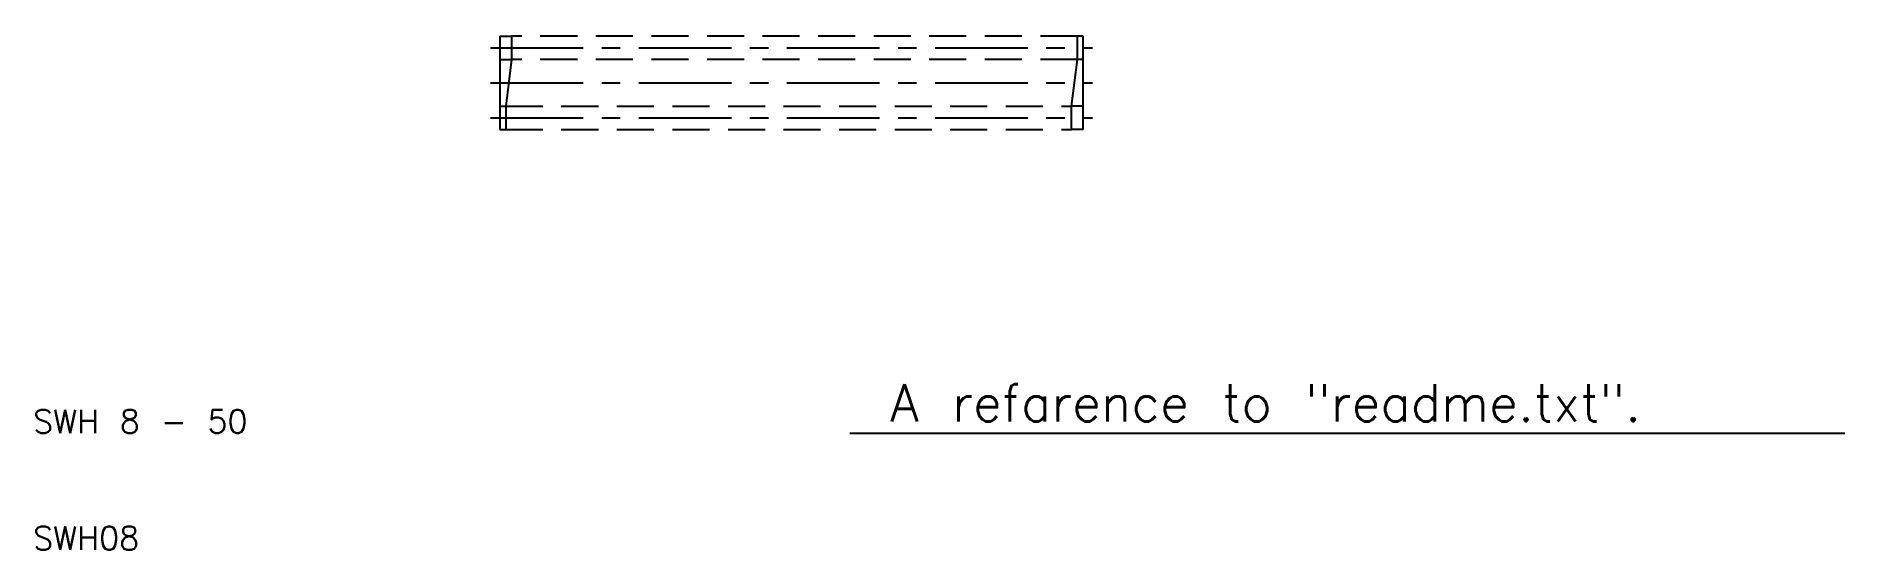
# Model space of a CAD drawing. Extents: x 10 to 165, y 10 to 54.
import ezdxf

# ---------------------------------------------------------------- set-up
doc = ezdxf.new("R2010")
doc.units = 0
doc.header["$LTSCALE"] = 0.25
doc.linetypes.add('CENTER', pattern=[50.8, 31.75, -6.35, 6.35, -6.35])
doc.linetypes.add('DASHED', pattern=[19.05, 12.7, -6.35])
doc.layers.get('0').update_dxf_attribs({"linetype": 'CONTINUOUS'})
doc.layers.add('CENTER', color=1, linetype='CENTER')
doc.styles.get("Standard").update_dxf_attribs({"font": 'txt.shx', "bigfont": 'extfont.shx'})

msp = doc.modelspace()

# ---------------------------------------------------------------- linework, layer by layer
for p, q in [((50, 54), (50, 46)), ((50, 54), (51, 54)), ((51, 54), (51, 52)), ((100, 54), (99.5, 54)), ((99.5, 52), (99.5, 54)), ((100, 46), (100, 54)), ((50, 52), (51, 52)), ((51, 52), (50.5, 48)), ((99, 48), (99.5, 52)), ((100, 52), (99.5, 52)), ((50, 48), (50.5, 48)), ((50.5, 48), (50.5, 46)), ((100, 48), (99, 48)), ((99, 46), (99, 48)), ((50, 46), (50.5, 46)), ((100, 46), (99, 46))]:
    msp.add_line(p, q)
at = {"color": 3, "linetype": 'DASHED'}
for p, q in [((99.5, 54), (51, 54)), ((99.5, 52), (51, 52)), ((50.5, 48), (99, 48)), ((50.5, 46), (99, 46))]:
    msp.add_line(p, q, dxfattribs=at)
at = {"color": 7, "linetype": 'CONTINUOUS'}
msp.add_line((80, 20), (165.27, 20), dxfattribs=at)
at = {"layer": 'CENTER', "color": 1, "linetype": 'CENTER'}
for p, q in [((49.2, 53), (100.8, 53)), ((49.2, 50), (100.8, 50)), ((49.2, 47), (100.8, 47))]:
    msp.add_line(p, q, dxfattribs=at)

# ---------------------------------------------------------------- texts
at = {"color": 7, "linetype": 'CONTINUOUS'}
msp.add_text('A refarence to "readme.txt".', height=3.2, dxfattribs=at).set_placement((83.44, 21))
for s, p in [('SWH 8 - 50', (10, 20)), ('SWH08', (10, 10))]:
    msp.add_text(s, height=2).set_placement(p)

doc.saveas('drawing.dxf')
